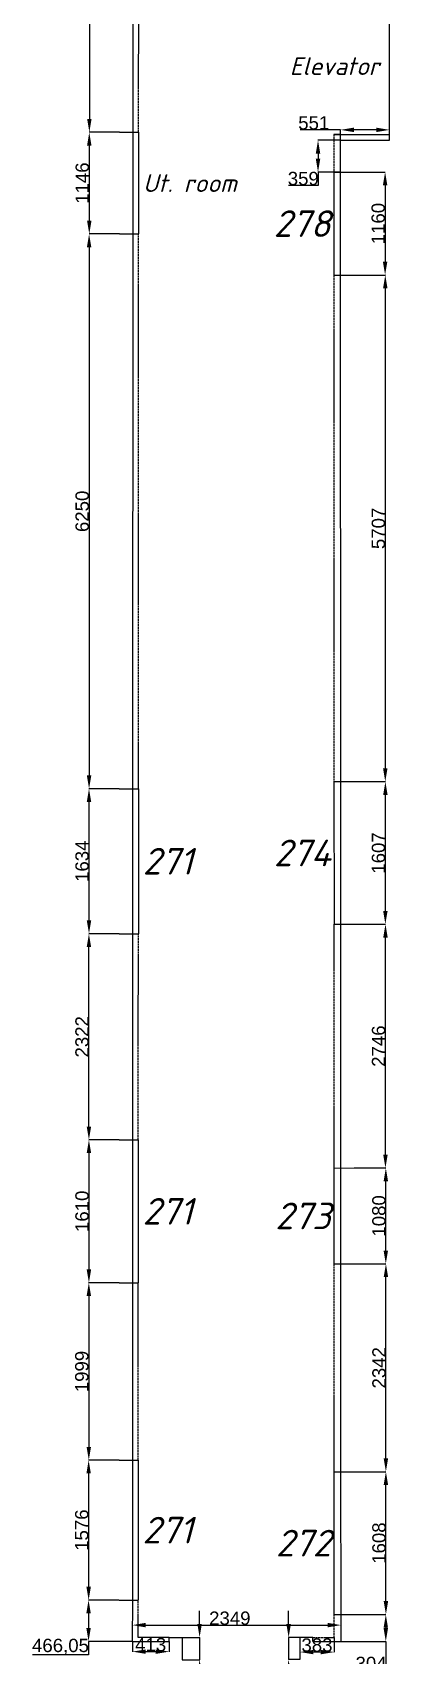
# Model space of a CAD drawing. Header units: millimetres. Extents: x 137411 to 273116, y -37 to 79573.
# Drawn here: x 151523 to 155542, y 39425 to 57711 of the extents above; entities that cross this region are included whole.
import ezdxf
from ezdxf.enums import TextEntityAlignment as Align

# ---------------------------------------------------------------- set-up
doc = ezdxf.new("R2010")
doc.units = ezdxf.units.MM
doc.header["$LTSCALE"] = 0.001
doc.linetypes.add('ACAD_ISO02W100', pattern=[15, 12, -3])
doc.styles.add('GOST', font='ISOCPEUI.TTF')
doc.styles.get("Standard").update_dxf_attribs({"font": 'Arial.ttf'})
doc.dimstyles.new('Copy of ISO-25', dxfattribs={"dimtxt": 150, "dimasz": 150, "dimexe": 1.25, "dimexo": 0.625, "dimtad": 1, "dimtoh": 1, "dimtxsty": 'Standard', "dimcen": 2.5, "dimadec": 0, "dimazin": 0, "dimtfac": 1, "dimtmove": 0, "dimatfit": 3, "dimfxl": 1, "dimarcsym": 0})

# ---------------------------------------------------------------- blocks, each defined once
blk = doc.blocks.new('*D16')
at = {"color": 0, "lineweight": -2, "transparency": 16777216}
for p, q in [((154991, 56614), (154537, 56614)), ((154991, 56498), (154991, 56616)), ((155392, 56614), (155141, 56614)), ((155542, 56498), (155542, 56616))]:
    blk.add_line(p, q, dxfattribs=at)
at = {"color": 0, "transparency": 16777216}
for points in [[(155141, 56639), (155141, 56589), (154991, 56614)], [(155392, 56639), (155392, 56589), (155542, 56614)]]:
    blk.add_solid(points, dxfattribs=at)
at = {"layer": 'Defpoints', "color": 0, "transparency": 16777216}
for p in [(155542, 56614), (154991, 56497), (155542, 56497)]:
    blk.add_point(p, dxfattribs=at)
at = {"color": 0, "transparency": 16777216, "insert": (154689, 56692), "char_height": 150, "attachment_point": 5}
blk.add_mtext('551', dxfattribs=at)
blk = doc.blocks.new('*D17')
at = {"color": 0, "lineweight": -2, "transparency": 16777216}
for p, q in [((154990, 56497), (154736, 56497)), ((154737, 56347), (154737, 56288)), ((154737, 55988), (154405, 55988)), ((154990, 56138), (154736, 56138)), ((154737, 56138), (154737, 55988))]:
    blk.add_line(p, q, dxfattribs=at)
at = {"color": 0, "transparency": 16777216}
for points in [[(154712, 56347), (154762, 56347), (154737, 56497)], [(154712, 56288), (154762, 56288), (154737, 56138)]]:
    blk.add_solid(points, dxfattribs=at)
at = {"layer": 'Defpoints', "color": 0, "transparency": 16777216}
for p in [(154991, 56497), (154737, 56138), (154991, 56138)]:
    blk.add_point(p, dxfattribs=at)
at = {"color": 0, "transparency": 16777216, "insert": (154571, 56065), "char_height": 150, "attachment_point": 5}
blk.add_mtext('359', dxfattribs=at)
blk = doc.blocks.new('*D18')
at = {"color": 0, "lineweight": -2, "transparency": 16777216}
for p, q in [((155141, 56138), (155494, 56138)), ((155492, 55988), (155492, 55128)), ((155142, 54978), (155494, 54978))]:
    blk.add_line(p, q, dxfattribs=at)
at = {"color": 0, "transparency": 16777216}
for points in [[(155467, 55988), (155517, 55988), (155492, 56138)], [(155467, 55128), (155517, 55128), (155492, 54978)]]:
    blk.add_solid(points, dxfattribs=at)
at = {"layer": 'Defpoints', "color": 0, "transparency": 16777216}
for p in [(155141, 56138), (155141, 54978), (155492, 54978)]:
    blk.add_point(p, dxfattribs=at)
at = {"color": 0, "transparency": 16777216, "insert": (155415, 55558), "char_height": 150, "attachment_point": 5, "rotation": 90}
blk.add_mtext('1160', dxfattribs=at)
blk = doc.blocks.new('*D19')
at = {"color": 0, "lineweight": -2, "transparency": 16777216}
for p, q in [((155493, 54978), (155495, 54978)), ((155494, 54828), (155494, 49421)), ((155143, 49271), (155495, 49271))]:
    blk.add_line(p, q, dxfattribs=at)
at = {"color": 0, "transparency": 16777216}
for points in [[(155469, 54828), (155519, 54828), (155494, 54978)], [(155469, 49421), (155519, 49421), (155494, 49271)]]:
    blk.add_solid(points, dxfattribs=at)
at = {"layer": 'Defpoints', "color": 0, "transparency": 16777216}
for p in [(155492, 54978), (155143, 49271), (155494, 49271)]:
    blk.add_point(p, dxfattribs=at)
at = {"color": 0, "transparency": 16777216, "insert": (155417, 52124), "char_height": 150, "attachment_point": 5, "rotation": 90}
blk.add_mtext('5707', dxfattribs=at)
blk = doc.blocks.new('*D20')
at = {"color": 0, "lineweight": -2, "transparency": 16777216}
for p, q in [((155494, 49271), (155494, 49271)), ((155495, 47814), (155495, 49121)), ((155144, 47664), (155496, 47664))]:
    blk.add_line(p, q, dxfattribs=at)
at = {"color": 0, "transparency": 16777216}
for points in [[(155470, 49121), (155520, 49121), (155495, 49271)], [(155470, 47814), (155520, 47814), (155495, 47664)]]:
    blk.add_solid(points, dxfattribs=at)
at = {"layer": 'Defpoints', "color": 0, "transparency": 16777216}
for p in [(155495, 49271), (155495, 49271), (155143, 47664)]:
    blk.add_point(p, dxfattribs=at)
at = {"color": 0, "transparency": 16777216, "insert": (155418, 48467), "char_height": 150, "attachment_point": 5, "rotation": 90}
blk.add_mtext('1607', dxfattribs=at)
blk = doc.blocks.new('*D21')
at = {"color": 0, "lineweight": -2, "transparency": 16777216}
for p, q in [((155496, 47664), (155495, 47664)), ((155496, 45068), (155496, 47514)), ((155145, 44918), (155497, 44918))]:
    blk.add_line(p, q, dxfattribs=at)
at = {"color": 0, "transparency": 16777216}
for points in [[(155471, 47514), (155521, 47514), (155496, 47664)], [(155471, 45068), (155521, 45068), (155496, 44918)]]:
    blk.add_solid(points, dxfattribs=at)
at = {"layer": 'Defpoints', "color": 0, "transparency": 16777216}
for p in [(155496, 47664), (155496, 47664), (155144, 44918)]:
    blk.add_point(p, dxfattribs=at)
at = {"color": 0, "transparency": 16777216, "insert": (155419, 46291), "char_height": 150, "attachment_point": 5, "rotation": 90}
blk.add_mtext('2746', dxfattribs=at)
blk = doc.blocks.new('*D22')
at = {"color": 0, "lineweight": -2, "transparency": 16777216}
for p, q in [((155498, 44918), (155501, 44918)), ((155500, 43988), (155500, 44768)), ((155145, 43838), (155501, 43838))]:
    blk.add_line(p, q, dxfattribs=at)
at = {"color": 0, "transparency": 16777216}
for points in [[(155475, 44768), (155525, 44768), (155500, 44918)], [(155475, 43988), (155525, 43988), (155500, 43838)]]:
    blk.add_solid(points, dxfattribs=at)
at = {"layer": 'Defpoints', "color": 0, "transparency": 16777216}
for p in [(155497, 44918), (155500, 44918), (155144, 43838)]:
    blk.add_point(p, dxfattribs=at)
at = {"color": 0, "transparency": 16777216, "insert": (155423, 44378), "char_height": 150, "attachment_point": 5, "rotation": 90}
blk.add_mtext('1080', dxfattribs=at)
blk = doc.blocks.new('*D23')
at = {"color": 0, "lineweight": -2, "transparency": 16777216}
for p, q in [((155501, 43838), (155500, 43838)), ((155501, 41646), (155501, 43688)), ((155146, 41496), (155502, 41496))]:
    blk.add_line(p, q, dxfattribs=at)
at = {"color": 0, "transparency": 16777216}
for points in [[(155476, 43688), (155526, 43688), (155501, 43838)], [(155476, 41646), (155526, 41646), (155501, 41496)]]:
    blk.add_solid(points, dxfattribs=at)
at = {"layer": 'Defpoints', "color": 0, "transparency": 16777216}
for p in [(155501, 43838), (155501, 43838), (155145, 41496)]:
    blk.add_point(p, dxfattribs=at)
at = {"color": 0, "transparency": 16777216, "insert": (155424, 42667), "char_height": 150, "attachment_point": 5, "rotation": 90}
blk.add_mtext('2342', dxfattribs=at)
blk = doc.blocks.new('*D24')
at = {"color": 0, "lineweight": -2, "transparency": 16777216}
for p, q in [((155501, 41496), (155500, 41496)), ((155501, 40038), (155501, 41346)), ((155146, 39888), (155502, 39888))]:
    blk.add_line(p, q, dxfattribs=at)
at = {"color": 0, "transparency": 16777216}
for points in [[(155476, 41346), (155526, 41346), (155501, 41496)], [(155476, 40038), (155526, 40038), (155501, 39888)]]:
    blk.add_solid(points, dxfattribs=at)
at = {"layer": 'Defpoints', "color": 0, "transparency": 16777216}
for p in [(155501, 41496), (155501, 41496), (155146, 39888)]:
    blk.add_point(p, dxfattribs=at)
at = {"color": 0, "transparency": 16777216, "insert": (155424, 40692), "char_height": 150, "attachment_point": 5, "rotation": 90}
blk.add_mtext('1608', dxfattribs=at)
blk = doc.blocks.new('*D25')
at = {"color": 0, "lineweight": -2, "transparency": 16777216}
for p, q in [((155146, 39888), (155501, 39888)), ((155500, 39738), (155500, 39734)), ((154996, 39584), (155501, 39584)), ((155500, 39584), (155500, 39257)), ((155500, 39257), (155169, 39257))]:
    blk.add_line(p, q, dxfattribs=at)
at = {"color": 0, "transparency": 16777216}
for points in [[(155475, 39738), (155525, 39738), (155500, 39888)], [(155475, 39734), (155525, 39734), (155500, 39584)]]:
    blk.add_solid(points, dxfattribs=at)
at = {"layer": 'Defpoints', "color": 0, "transparency": 16777216}
for p in [(155146, 39888), (155500, 39888), (154996, 39584)]:
    blk.add_point(p, dxfattribs=at)
at = {"color": 0, "transparency": 16777216, "insert": (155334, 39335), "char_height": 150, "attachment_point": 5}
blk.add_mtext('304', dxfattribs=at)
blk = doc.blocks.new('*D32')
at = {"color": 0, "lineweight": -2, "transparency": 16777216}
for p, q in [((152163, 59590), (152162, 59590)), ((152163, 59440), (152163, 56737)), ((152502, 56587), (152162, 56587))]:
    blk.add_line(p, q, dxfattribs=at)
at = {"color": 0, "transparency": 16777216}
for points in [[(152138, 59440), (152188, 59440), (152163, 59590)], [(152138, 56737), (152188, 56737), (152163, 56587)]]:
    blk.add_solid(points, dxfattribs=at)
at = {"layer": 'Defpoints', "color": 0, "transparency": 16777216}
for p in [(152164, 59590), (152163, 56587), (152503, 56587)]:
    blk.add_point(p, dxfattribs=at)
at = {"color": 0, "transparency": 16777216, "insert": (152086, 58088), "char_height": 150, "attachment_point": 5, "rotation": 90}
blk.add_mtext('3003', dxfattribs=at)
blk = doc.blocks.new('*D33')
at = {"color": 0, "lineweight": -2, "transparency": 16777216}
for p, q in [((152161, 56587), (152160, 56587)), ((152162, 56437), (152162, 55591)), ((152502, 55441), (152160, 55441))]:
    blk.add_line(p, q, dxfattribs=at)
at = {"color": 0, "transparency": 16777216}
for points in [[(152137, 56437), (152187, 56437), (152162, 56587)], [(152137, 55591), (152187, 55591), (152162, 55441)]]:
    blk.add_solid(points, dxfattribs=at)
at = {"layer": 'Defpoints', "color": 0, "transparency": 16777216}
for p in [(152162, 56587), (152162, 55441), (152502, 55441)]:
    blk.add_point(p, dxfattribs=at)
at = {"color": 0, "transparency": 16777216, "insert": (152084, 56014), "char_height": 150, "attachment_point": 5, "rotation": 90}
blk.add_mtext('1146', dxfattribs=at)
blk = doc.blocks.new('*D34')
at = {"color": 0, "lineweight": -2, "transparency": 16777216}
for p, q in [((152160, 55441), (152159, 55441)), ((152160, 55291), (152160, 49341)), ((152499, 49191), (152159, 49191))]:
    blk.add_line(p, q, dxfattribs=at)
at = {"color": 0, "transparency": 16777216}
for points in [[(152135, 55291), (152185, 55291), (152160, 55441)], [(152135, 49341), (152185, 49341), (152160, 49191)]]:
    blk.add_solid(points, dxfattribs=at)
at = {"layer": 'Defpoints', "color": 0, "transparency": 16777216}
for p in [(152160, 55441), (152160, 49191), (152500, 49191)]:
    blk.add_point(p, dxfattribs=at)
at = {"color": 0, "transparency": 16777216, "insert": (152083, 52316), "char_height": 150, "attachment_point": 5, "rotation": 90}
blk.add_mtext('6250', dxfattribs=at)
blk = doc.blocks.new('*D35')
at = {"color": 0, "lineweight": -2, "transparency": 16777216}
for p, q in [((152160, 49191), (152158, 49191)), ((152159, 47707), (152159, 49041)), ((152499, 47557), (152158, 47557))]:
    blk.add_line(p, q, dxfattribs=at)
at = {"color": 0, "transparency": 16777216}
for points in [[(152134, 49041), (152184, 49041), (152159, 49191)], [(152134, 47707), (152184, 47707), (152159, 47557)]]:
    blk.add_solid(points, dxfattribs=at)
at = {"layer": 'Defpoints', "color": 0, "transparency": 16777216}
for p in [(152159, 49191), (152160, 49191), (152500, 47557)]:
    blk.add_point(p, dxfattribs=at)
at = {"color": 0, "transparency": 16777216, "insert": (152082, 48374), "char_height": 150, "attachment_point": 5, "rotation": 90}
blk.add_mtext('1634', dxfattribs=at)
blk = doc.blocks.new('*D36')
at = {"color": 0, "lineweight": -2, "transparency": 16777216}
for p, q in [((152158, 47557), (152157, 47557)), ((152158, 45385), (152158, 47407)), ((152498, 45235), (152157, 45235))]:
    blk.add_line(p, q, dxfattribs=at)
at = {"color": 0, "transparency": 16777216}
for points in [[(152133, 47407), (152183, 47407), (152158, 47557)], [(152133, 45385), (152183, 45385), (152158, 45235)]]:
    blk.add_solid(points, dxfattribs=at)
at = {"layer": 'Defpoints', "color": 0, "transparency": 16777216}
for p in [(152158, 47557), (152159, 47557), (152499, 45235)]:
    blk.add_point(p, dxfattribs=at)
at = {"color": 0, "transparency": 16777216, "insert": (152081, 46396), "char_height": 150, "attachment_point": 5, "rotation": 90}
blk.add_mtext('2322', dxfattribs=at)
blk = doc.blocks.new('*D37')
at = {"color": 0, "lineweight": -2, "transparency": 16777216}
for p, q in [((152157, 45235), (152157, 45235)), ((152158, 45085), (152158, 43775)), ((152497, 43625), (152157, 43625))]:
    blk.add_line(p, q, dxfattribs=at)
at = {"color": 0, "transparency": 16777216}
for points in [[(152133, 45085), (152183, 45085), (152158, 45235)], [(152133, 43775), (152183, 43775), (152158, 43625)]]:
    blk.add_solid(points, dxfattribs=at)
at = {"layer": 'Defpoints', "color": 0, "transparency": 16777216}
for p in [(152158, 45235), (152158, 43625), (152498, 43625)]:
    blk.add_point(p, dxfattribs=at)
at = {"color": 0, "transparency": 16777216, "insert": (152081, 44430), "char_height": 150, "attachment_point": 5, "rotation": 90}
blk.add_mtext('1610', dxfattribs=at)
blk = doc.blocks.new('*D38')
at = {"color": 0, "lineweight": -2, "transparency": 16777216}
for p, q in [((152156, 43625), (152155, 43625)), ((152157, 43475), (152157, 41776)), ((152497, 41626), (152155, 41626))]:
    blk.add_line(p, q, dxfattribs=at)
at = {"color": 0, "transparency": 16777216}
for points in [[(152132, 43475), (152182, 43475), (152157, 43625)], [(152132, 41776), (152182, 41776), (152157, 41626)]]:
    blk.add_solid(points, dxfattribs=at)
at = {"layer": 'Defpoints', "color": 0, "transparency": 16777216}
for p in [(152157, 43625), (152157, 41626), (152497, 41626)]:
    blk.add_point(p, dxfattribs=at)
at = {"color": 0, "transparency": 16777216, "insert": (152079, 42625), "char_height": 150, "attachment_point": 5, "rotation": 90}
blk.add_mtext('1999', dxfattribs=at)
blk = doc.blocks.new('*D39')
at = {"color": 0, "lineweight": -2, "transparency": 16777216}
for p, q in [((152155, 41626), (152154, 41626)), ((152155, 41476), (152155, 40200)), ((152496, 40050), (152154, 40050))]:
    blk.add_line(p, q, dxfattribs=at)
at = {"color": 0, "transparency": 16777216}
for points in [[(152130, 41476), (152180, 41476), (152155, 41626)], [(152130, 40200), (152180, 40200), (152155, 40050)]]:
    blk.add_solid(points, dxfattribs=at)
at = {"layer": 'Defpoints', "color": 0, "transparency": 16777216}
for p in [(152155, 41626), (152155, 40050), (152497, 40050)]:
    blk.add_point(p, dxfattribs=at)
at = {"color": 0, "transparency": 16777216, "insert": (152078, 40838), "char_height": 150, "attachment_point": 5, "rotation": 90}
blk.add_mtext('1576', dxfattribs=at)
blk = doc.blocks.new('*D40')
at = {"color": 0, "lineweight": -2, "transparency": 16777216}
for p, q in [((152153, 40050), (152153, 40050)), ((152154, 39900), (152154, 39734)), ((152646, 39584), (152153, 39584)), ((152154, 39584), (152154, 39434)), ((152154, 39434), (151524, 39434))]:
    blk.add_line(p, q, dxfattribs=at)
at = {"color": 0, "transparency": 16777216}
for points in [[(152129, 39900), (152179, 39900), (152154, 40050)], [(152129, 39734), (152179, 39734), (152154, 39584)]]:
    blk.add_solid(points, dxfattribs=at)
at = {"layer": 'Defpoints', "color": 0, "transparency": 16777216}
for p in [(152154, 40050), (152154, 39584), (152647, 39584)]:
    blk.add_point(p, dxfattribs=at)
at = {"color": 0, "transparency": 16777216, "insert": (151838, 39525), "char_height": 150, "attachment_point": 5}
blk.add_mtext('466,05', dxfattribs=at)
blk = doc.blocks.new('*D41')
at = {"color": 0, "lineweight": -2, "transparency": 16777216}
for p, q in [((152647, 39585), (152647, 39769)), ((152797, 39768), (154846, 39768)), ((154996, 39585), (154996, 39769))]:
    blk.add_line(p, q, dxfattribs=at)
at = {"color": 0, "transparency": 16777216}
for points in [[(152797, 39793), (152797, 39743), (152647, 39768)], [(154846, 39793), (154846, 39743), (154996, 39768)]]:
    blk.add_solid(points, dxfattribs=at)
at = {"layer": 'Defpoints', "color": 0, "transparency": 16777216}
for p in [(154996, 39768), (152647, 39584), (154996, 39585)]:
    blk.add_point(p, dxfattribs=at)
at = {"color": 0, "transparency": 16777216, "insert": (153744, 39845), "char_height": 150, "attachment_point": 5}
blk.add_mtext('2349', dxfattribs=at)
blk = doc.blocks.new('*D42')
at = {"color": 0, "lineweight": -2, "transparency": 16777216}
for p, q in [((152647, 39583), (152647, 39468)), ((153060, 39583), (153060, 39468)), ((152797, 39469), (152910, 39469))]:
    blk.add_line(p, q, dxfattribs=at)
at = {"color": 0, "transparency": 16777216}
for points in [[(152797, 39494), (152797, 39444), (152647, 39469)], [(152910, 39494), (152910, 39444), (153060, 39469)]]:
    blk.add_solid(points, dxfattribs=at)
at = {"layer": 'Defpoints', "color": 0, "transparency": 16777216}
for p in [(152647, 39584), (153060, 39584), (153060, 39469)]:
    blk.add_point(p, dxfattribs=at)
at = {"color": 0, "transparency": 16777216, "insert": (152853, 39547), "char_height": 150, "attachment_point": 5}
blk.add_mtext('413', dxfattribs=at)
blk = doc.blocks.new('*D43')
at = {"color": 0, "lineweight": -2, "transparency": 16777216}
for p, q in [((154534, 39628), (154534, 39463)), ((154917, 39628), (154917, 39463)), ((154767, 39464), (154684, 39464))]:
    blk.add_line(p, q, dxfattribs=at)
at = {"color": 0, "transparency": 16777216}
for points in [[(154684, 39489), (154684, 39439), (154534, 39464)], [(154767, 39489), (154767, 39439), (154917, 39464)]]:
    blk.add_solid(points, dxfattribs=at)
at = {"layer": 'Defpoints', "color": 0, "transparency": 16777216}
for p in [(154534, 39629), (154917, 39629), (154534, 39464)]:
    blk.add_point(p, dxfattribs=at)
at = {"color": 0, "transparency": 16777216, "insert": (154725, 39542), "char_height": 150, "attachment_point": 5}
blk.add_mtext('383', dxfattribs=at)
blk = doc.blocks.new('*D44')
at = {"color": 0, "lineweight": -2, "transparency": 16777216}
for p, q in [((153404, 39779), (153404, 39929)), ((153209, 39629), (153406, 39629)), ((153404, 39629), (153404, 39377)), ((153209, 39377), (153406, 39377)), ((153404, 39227), (153404, 39077)), ((153404, 39077), (153071, 39077))]:
    blk.add_line(p, q, dxfattribs=at)
at = {"color": 0, "transparency": 16777216}
for points in [[(153379, 39779), (153429, 39779), (153404, 39629)], [(153379, 39227), (153429, 39227), (153404, 39377)]]:
    blk.add_solid(points, dxfattribs=at)
at = {"layer": 'Defpoints', "color": 0, "transparency": 16777216}
for p in [(153209, 39629), (153209, 39377), (153404, 39377)]:
    blk.add_point(p, dxfattribs=at)
at = {"color": 0, "transparency": 16777216, "insert": (153238, 39154), "char_height": 150, "attachment_point": 5}
blk.add_mtext('252', dxfattribs=at)
blk = doc.blocks.new('*D45')
at = {"color": 0, "lineweight": -2, "transparency": 16777216}
for p, q in [((154406, 39779), (154406, 39929)), ((154533, 39629), (154405, 39629)), ((154406, 39629), (154406, 39379)), ((154533, 39379), (154405, 39379)), ((154406, 39229), (154406, 39079)), ((154406, 39079), (154072, 39079))]:
    blk.add_line(p, q, dxfattribs=at)
at = {"color": 0, "transparency": 16777216}
for points in [[(154381, 39779), (154431, 39779), (154406, 39629)], [(154381, 39229), (154431, 39229), (154406, 39379)]]:
    blk.add_solid(points, dxfattribs=at)
at = {"layer": 'Defpoints', "color": 0, "transparency": 16777216}
for p in [(154534, 39629), (154406, 39379), (154534, 39379)]:
    blk.add_point(p, dxfattribs=at)
at = {"color": 0, "transparency": 16777216, "insert": (154239, 39156), "char_height": 150, "attachment_point": 5}
blk.add_mtext('250', dxfattribs=at)

msp = doc.modelspace()

# ---------------------------------------------------------------- linework, layer by layer
at = {"color": 5}
for p, q in [((152653.777, 59589.896), (152652.713, 56586.896)), ((154990.565, 56561.897), (154916.688, 56561.897)), ((154990.565, 56496.897), (155541.565, 56497.064)), ((154990.674, 56137.897), (154990.565, 56496.897)), ((152652.307, 55440.896), (152650.092, 49190.897)), ((154992.754, 49270.897), (154991.025, 54977.897)), ((152649.513, 47556.897), (152648.69, 45234.897)), ((154994.072, 44917.897), (154993.241, 47663.897)), ((154995.109, 41495.897), (154994.399, 43837.897)), ((152648.12, 43624.897), (152647.412, 41625.897)), ((152646.853, 40049.897), (152646.688, 39583.897)), ((154995.688, 39583.897), (154995.596, 39887.897)), ((152646.688, 39583.897), (153059.688, 39583.897)), ((153059.688, 39583.897), (153059.688, 39628.897)), ((153059.688, 39628.897), (153208.688, 39628.897)), ((153208.688, 39628.897), (153208.688, 39376.897)), ((154676.688, 39628.897), (154533.688, 39628.897)), ((154533.688, 39628.897), (154533.688, 39378.897)), ((154676.688, 39583.897), (154676.688, 39628.897)), ((154676.688, 39583.897), (154995.688, 39583.897))]:
    msp.add_line(p, q, dxfattribs=at)
at = {"color": 5, "linetype": 'ACAD_ISO02W100', "ltscale": 2000}
for p, q in [((152717.713, 56586.873), (152718.777, 59589.873)), ((154916.688, 56561.897), (155541.545, 56562.086)), ((154916.688, 56561.897), (154916.688, 56137.874)), ((152715.092, 49190.874), (152717.307, 55440.873)), ((154916.688, 54977.874), (154916.688, 49270.874)), ((152713.69, 45234.874), (152714.513, 47556.874)), ((154916.688, 47663.874), (154916.688, 44917.874)), ((154916.688, 43837.874), (154916.688, 41495.874)), ((152712.412, 41625.874), (152713.12, 43624.874)), ((152711.704, 39629.021), (152711.853, 40049.874)), ((154916.688, 39887.874), (154916.688, 39628.897)), ((153059.688, 39628.897), (152711.704, 39629.021)), ((154676.688, 39628.897), (154916.688, 39628.897))]:
    msp.add_line(p, q, dxfattribs=at)
at = {"color": 1}
for p, q in [((155541.565, 56497.064), (155541.059, 58167.063)), ((152502.713, 56586.95), (152717.713, 56586.873)), ((152652.713, 56586.896), (152652.307, 55440.896)), ((152717.713, 56586.873), (152717.307, 55440.873)), ((154916.688, 56137.874), (155140.674, 56137.942)), ((154916.688, 56137.874), (154916.688, 54977.874)), ((154991.025, 54977.897), (154990.674, 56137.897)), ((152502.307, 55440.95), (152717.307, 55440.873)), ((154916.688, 54977.874), (155141.025, 54977.942)), ((152500.092, 49190.95), (152715.092, 49190.874)), ((152650.092, 49190.897), (152649.513, 47556.897)), ((152715.092, 49190.874), (152714.513, 47556.874)), ((154916.688, 49270.874), (155142.754, 49270.942)), ((154916.688, 49270.874), (154917.175, 47663.874)), ((154993.241, 47663.897), (154992.754, 49270.897)), ((152499.513, 47556.95), (152714.513, 47556.874)), ((154916.688, 47663.874), (155143.241, 47663.943)), ((152498.69, 45234.95), (152713.69, 45234.874)), ((152648.69, 45234.897), (152648.12, 43624.897)), ((152713.69, 45234.874), (152713.12, 43624.874)), ((154916.688, 44917.874), (155144.072, 44917.943)), ((154916.688, 44917.874), (154916.688, 43837.874)), ((154994.399, 43837.897), (154994.072, 44917.897)), ((154916.688, 43837.874), (155144.399, 43837.943)), ((152498.12, 43624.95), (152713.12, 43624.874)), ((152497.412, 41625.95), (152712.412, 41625.874)), ((152647.412, 41625.897), (152646.853, 40049.897)), ((152712.412, 41625.874), (152711.853, 40049.874)), ((154916.688, 41495.874), (155145.109, 41495.943)), ((154916.688, 41495.874), (154916.688, 39887.874)), ((154995.596, 39887.897), (154995.109, 41495.897)), ((152496.853, 40049.951), (152711.853, 40049.874)), ((154916.688, 39887.874), (155145.596, 39887.943))]:
    msp.add_line(p, q, dxfattribs=at)

# ---------------------------------------------------------------- texts
at = {"style": 'GOST'}
for s, height, p in [('Elevator', 200, (155428.501, 57332.066)), ('278', 300, (154878.038, 55557.899)), ('274', 300, (154880.186, 48467.4)), ('273', 300, (154881.425, 44377.9)), ('272', 300, (154882.541, 40691.9))]:
    msp.add_text(s, height=height, dxfattribs=at).set_placement(p, align=Align.MIDDLE_RIGHT)
for s, height, p in [('Ut. room', 200, (152766.421, 56013.899)), ('271', 300, (152763.714, 48373.899)), ('271', 300, (152762.317, 44429.9)), ('271', 300, (152761.044, 40837.9))]:
    msp.add_text(s, height=height, dxfattribs=at).set_placement(p, align=Align.MIDDLE_LEFT)

# ---------------------------------------------------------------- dimensions: what is measured, and where the dimension line sits
for base, p1, p2, picture, middle in [((152162.812, 56586.952), (152164.062, 59589.952), (152502.713, 56586.952), '*D32', (152085.55, 58088.452)), ((152161.562, 55440.952), (152161.562, 56586.952), (152502.307, 55440.952), '*D33', (152084.351, 56013.952)), ((155492.485, 54977.945), (155140.674, 56137.945), (155141.025, 54977.945), '*D18', (155415.274, 55557.945)), ((152160.312, 49190.952), (152160.312, 55440.952), (152500.092, 49190.952), '*D34', (152083.101, 52315.952)), ((155493.735, 49270.945), (155492.485, 54977.945), (155142.754, 49270.945), '*D19', (155416.524, 52124.445)), ((152159.062, 49190.952), (152499.513, 47556.953), (152160.312, 49190.952), '*D35', (152081.8, 48373.953)), ((155494.985, 49270.945), (155143.241, 47663.945), (155494.985, 49270.945), '*D20', (155417.774, 48467.445)), ((152157.812, 47556.953), (152498.69, 45234.953), (152159.062, 47556.953), '*D36', (152080.55, 46395.953)), ((155496.235, 47663.945), (155144.072, 44917.945), (155496.235, 47663.945), '*D21', (155419.024, 46290.945)), ((152157.812, 43624.953), (152157.812, 45234.953), (152498.12, 43624.953), '*D37', (152080.601, 44429.953)), ((155499.985, 44917.945), (155144.399, 43837.945), (155497.485, 44917.945), '*D22', (155422.774, 44377.945)), ((155501.235, 43837.945), (155145.109, 41495.945), (155501.235, 43837.945), '*D23', (155423.973, 42666.945)), ((152156.562, 41625.953), (152156.562, 43624.953), (152497.412, 41625.953), '*D38', (152079.351, 42625.453)), ((152155.312, 40049.953), (152155.312, 41625.953), (152496.853, 40049.953), '*D39', (152078.101, 40837.953)), ((155501.235, 41495.945), (155145.596, 39887.945), (155501.235, 41495.945), '*D24', (155424.024, 40691.945)), ((152154.062, 39583.9), (152154.062, 40049.953), (152646.688, 39583.9), '*D40', (151838.499, 39524.668)), ((153404.462, 39376.897), (153208.688, 39628.897), (153208.688, 39376.897), '*D44', (153237.62, 39154.108)), ((154405.92, 39378.897), (154533.688, 39628.897), (154533.688, 39378.897), '*D45', (154238.566, 39156.108))]:
    dim = msp.add_linear_dim(base=base, p1=p1, p2=p2, angle=90, dimstyle='Copy of ISO-25')
    dim.commit()
    dim.dimension.update_dxf_attribs({"geometry": picture, "text_midpoint": middle})
for base, p1, p2, picture, middle in [((155541.565, 56614.43), (154990.565, 56496.899), (155541.565, 56497.066), '*D16', (154688.712, 56614.43)), ((154995.688, 39767.771), (152646.688, 39583.9), (154995.688, 39584.611), '*D41', (153743.844, 39767.771)), ((153059.688, 39469.453), (152646.688, 39583.897), (153059.688, 39583.897), '*D42', (152853.188, 39469.453))]:
    dim = msp.add_linear_dim(base=base, p1=p1, p2=p2, dimstyle='Copy of ISO-25')
    dim.commit()
    dim.dimension.update_dxf_attribs({"geometry": picture, "text_midpoint": middle, "dimtype": 160})
for base, p1, p2, picture, middle in [((154737.22, 56137.899), (154990.565, 56496.899), (154990.674, 56137.899), '*D17', (154570.787, 55987.899)), ((155500.011, 39887.9), (154995.688, 39583.9), (155145.596, 39887.9), '*D25', (155334.038, 39257.392))]:
    dim = msp.add_linear_dim(base=base, p1=p1, p2=p2, angle=90, dimstyle='Copy of ISO-25')
    dim.commit()
    dim.dimension.update_dxf_attribs({"geometry": picture, "text_midpoint": middle, "dimtype": 160})
dim = msp.add_linear_dim(base=(154533.688, 39464.351), p1=(154916.688, 39628.897), p2=(154533.688, 39628.897), dimstyle='Copy of ISO-25')
dim.commit()
dim.dimension.update_dxf_attribs({"geometry": '*D43', "text_midpoint": (154725.188, 39541.613)})

doc.saveas('drawing.dxf')
